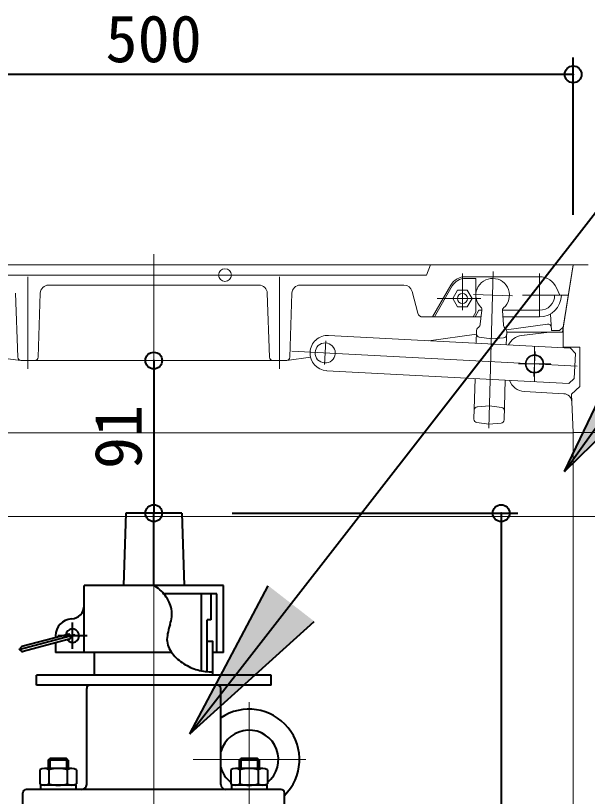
# Model space of a CAD drawing. Units: millimetres at full size, sheet at 1:20. Extents: x -5803 to 5817, y -3160 to 3160.
# Drawn here: x -2150.4 to -1809.6, y 602.2 to 1067.9 of the extents above; entities that cross this region are included whole.
import ezdxf
from ezdxf.enums import TextEntityAlignment as Align

# ---------------------------------------------------------------- set-up
doc = ezdxf.new("R2010")
doc.units = ezdxf.units.MM
doc.header["$LTSCALE"] = 20
doc.header["$PDMODE"] = 32
doc.header["$PDSIZE"] = 10
for name, color, linetype, lineweight in [('0-7_TEMP01', 3, 'Continuous', 18), ('0-9_躯体', 7, 'Continuous', 9), ('0-B_消火栓', 2, 'Continuous', 40), ('0-E_寸法', 1, 'Continuous', 40)]:
    doc.layers.add(name, color=color, linetype=linetype, lineweight=lineweight)
doc.styles.add('ＭＳ ゴシック', font='')
doc.styles.get('ＭＳ ゴシック').set_extended_font_data('MS Gothic')

msp = doc.modelspace()

# ---------------------------------------------------------------- linework, layer by layer
at = {"layer": '0-7_TEMP01'}
for p, q in [((-2068.07, 925.53), (-2068.07, 769.16)), ((-1884.07, 914.16), (-1884.07, 892.16)), ((-1865.66, 915.31), (-1868.31, 821.77)), ((-2143.07, 912.16), (-2143.07, 857.16)), ((-1993.07, 912.16), (-1993.07, 857.16)), ((-1899.08, 899.16), (-1873.07, 899.16)), ((-1877.37, 901.47), (-1854.22, 900.83)), ((-1966.25, 859.84), (-1965.51, 873.94)), ((-1815.56, 858.82), (-1985.71, 867.74)), ((-1841.46, 852.67), (-1840.67, 867.65)), ((-1841.07, 870.66), (-1841.07, 849.67)), ((-1850.59, 860.16), (-1831.41, 860.16)), ((-2399.07, 769.16), (-1737.07, 769.16)), ((-2068.07, 772.15), (-2068.07, 502.16)), ((-2068.07, 345.16), (-2068.07, 771.16)), ((-2068.06, 345.16), (-2068.06, 771.16)), ((-2011.22, 658.34), (-2011.22, 515.83)), ((-1977.49, 624.2), (-2044.63, 624.2))]:
    msp.add_line(p, q, dxfattribs=at)
at = {"layer": '0-9_躯体'}
for p, q in [((-2326.06, 919.16), (-1810.07, 919.16)), ((-1818.07, 919.16), (-2318.07, 919.16)), ((-1825.68, 919.16), (-1936.01, 919.16)), ((-1905.57, 913.16), (-1903.07, 919.16)), ((-1818.07, 919.15), (-1824.4, 879.16)), ((-1823.92, 882.16), (-1818.07, 919.16)), ((-1809.07, 919.16), (-1818.07, 919.16)), ((-1905.57, 913.16), (-2245.56, 913.16)), ((-1838.07, 914.16), (-1838.07, 888.16)), ((-1882.29, 912.16), (-1838.07, 912.16)), ((-1882.29, 911.16), (-1876.06, 911.16)), ((-1876.06, 911.16), (-1876.06, 890.94)), ((-2005.41, 907.16), (-2130.73, 907.16)), ((-1918.92, 907.16), (-1980.73, 907.16)), ((-1914.09, 903.43), (-1910.65, 890.39)), ((-1890.95, 907.16), (-1901.92, 888.16)), ((-1900.77, 888.16), (-1890.08, 906.66)), ((-1878.3, 899.16), (-1881.18, 904.16)), ((-1826.06, 901.16), (-1827.98, 905.55)), ((-2150.41, 902.33), (-2149.13, 864.09)), ((-2137, 864.09), (-2135.73, 902.33)), ((-1999.13, 864.09), (-2000.41, 902.33)), ((-1985.73, 902.33), (-1987, 864.09)), ((-1886.96, 894.16), (-1889.84, 899.16)), ((-1881.18, 894.16), (-1878.3, 899.16)), ((-1825.99, 901.16), (-1848.18, 901.16)), ((-1829.07, 901.16), (-1820.92, 901.16)), ((-1886.96, 894.16), (-1881.18, 894.16)), ((-1877.67, 888.16), (-1876.06, 890.94)), ((-1874.21, 892.16), (-1876.52, 888.16)), ((-1874.21, 892.16), (-1876.52, 888.16)), ((-1874.21, 892.16), (-1872.44, 892.16)), ((-1873.45, 883.93), (-1872.42, 892.28)), ((-1860.24, 892.16), (-1838.07, 892.16)), ((-1859.66, 883.55), (-1860.23, 891.93)), ((-1831.64, 889.86), (-1830.92, 880.16)), ((-1907.75, 888.16), (-1872.93, 888.16)), ((-1900.77, 888.16), (-1877.67, 888.16)), ((-1859.97, 888.16), (-1838.07, 888.16)), ((-1875.04, 881.49), (-1874.37, 882.12)), ((-1858.85, 881.69), (-1858.22, 881.01)), ((-1833.33, 883.87), (-1857.84, 880.44)), ((-1826.25, 880.16), (-1830.92, 880.16)), ((-1826.25, 880.15), (-1823.92, 882.16)), ((-1824.07, 870.16), (-1824.07, 881.27)), ((-2270.8, 879.4), (-2147.41, 862.17)), ((-1819.55, 869.54), (-1963.85, 877.11)), ((-1875.72, 877.94), (-1904.16, 873.98)), ((-1875.67, 880.09), (-1875.88, 872.5)), ((-1873.99, 876.17), (-1866.8, 875.17)), ((-1866.8, 875.17), (-1859.56, 875.76)), ((-1857.68, 879.59), (-1857.9, 871.56)), ((-1857.69, 879.16), (-1824.07, 879.16)), ((-1832.07, 879.16), (-1848.85, 877.06)), ((-1847.07, 877.28), (-1848.85, 877.06)), ((-1814.07, 870.16), (-1824.07, 870.16)), ((-1816.7, 866.39), (-1819.55, 869.54)), ((-1817.49, 851.41), (-1816.7, 866.39)), ((-1814.07, 870.16), (-1814.07, 846.78)), ((-1989, 862.16), (-2147.13, 862.16)), ((-1974.6, 864.15), (-1988.72, 862.17)), ((-1820.64, 848.57), (-1964.95, 856.13)), ((-1876.47, 851.5), (-1877.16, 827.23)), ((-1858.49, 850.55), (-1859.17, 826.73)), ((-1817.49, 851.41), (-1820.64, 848.57)), ((-1847.08, 843.67), (-1823.59, 842.4)), ((-1819.06, 842.16), (-1814.07, 846.78)), ((-1818.07, 819.16), (-1819.06, 842.16)), ((-1875.17, 834.59), (-1867.93, 835.19)), ((-1867.93, 835.19), (-1860.73, 834.18)), ((-1875.44, 825.2), (-1868.24, 824.19)), ((-1868.24, 824.19), (-1861, 824.78)), ((-2253.84, 819.15), (-1818.07, 819.15)), ((-1737.07, 819.16), (-1818.07, 819.16)), ((-1818.07, 819.15), (-1818.07, 769.16)), ((-2399.07, 769.16), (-2068.07, 769.16)), ((-1777.07, 769.16), (-2068.07, 769.16)), ((-1818.07, 769.16), (-1818.07, 569.15))]:
    msp.add_line(p, q, dxfattribs=at)
msp.add_lwpolyline([(-1889.84, 899.16), (-1886.96, 904.16), (-1881.18, 904.16)], dxfattribs=at)
for centre, radius in [((-2025.61, 913.16), 3.81), ((-1884.07, 899.16), 3), ((-1841.07, 860.16), 5.5), ((-1841.07, 860.16), 5.25), ((-1841.07, 860.16), 5)]:
    msp.add_circle(centre, radius, dxfattribs=at)
for centre, radius, start, end in [((-1882.29, 902.16), 10, 90, 150), ((-1882.29, 902.16), 9, 90, 150), ((-1866.07, 901.16), 10, 310.777, 225.984), ((-1838.07, 901.16), 11, 23.556, 90), ((-2130.73, 902.16), 5, 90, 178.091), ((-2005.41, 902.16), 5, 1.909, 90), ((-1980.73, 902.16), 5, 90, 178.091), ((-1918.92, 902.16), 5, 14.744, 90), ((-1838.07, 901.16), 13, 270, 0), ((-1838.07, 901.16), 9, 270, 0), ((-1907.75, 891.16), 3, 194.744, 270), ((-1874.41, 892.53), 2, 352.94, 45.984), ((-1858.23, 892.07), 2, 130.777, 183.821), ((-1873.66, 880.04), 2, 133.38, 178.38), ((-1876.43, 884.3), 3, 313.38, 352.94), ((-1856.67, 883.75), 3, 183.821, 223.381), ((-1859.67, 879.64), 2, 358.381, 43.381), ((-1833.06, 881.88), 2, 4.236, 97.945), ((-1964.39, 866.62), 10.5, 87, 177), ((-1873.72, 878.15), 2, 178.381, 262.04), ((-1859.72, 877.76), 2, 274.721, 358.381), ((-1847.61, 867.14), 10, 97.125, 154.22), ((-1965.9, 866.7), 6, 0, 355.198), ((-1964.39, 866.62), 10.5, 177, 267), ((-2147.13, 864.16), 2, 181.909, 270), ((-2139, 864.16), 2, 270, 358.091), ((-1997.13, 864.16), 2, 181.909, 270), ((-1989, 864.16), 2, 270, 358.091), ((-1846.55, 853.66), 10, 198.853, 266.907), ((-1823.86, 837.41), 5, 2.463, 86.907), ((-1875.01, 832.6), 2, 94.721, 178.38), ((-1861.02, 832.19), 2, 358.38, 82.04), ((-1875.16, 827.17), 2, 178.381, 262.04), ((-1861.16, 826.78), 2, 274.721, 358.381)]:
    msp.add_arc(centre, radius, start, end, dxfattribs=at)
at = {"layer": '0-B_消火栓'}
for p, q in [((-2084.81, 771.16), (-2086.14, 728.07)), ((-2051.31, 771.16), (-2084.81, 771.16)), ((-2068.06, 728.15), (-2068.06, 771.16)), ((-2051.31, 771.16), (-2049.98, 728.07)), ((-2051.31, 771.16), (-2049.98, 728.07)), ((-2026.56, 728.07), (-2109.56, 728.07)), ((-2109.56, 688.07), (-2109.56, 728.07)), ((-2086.14, 728.15), (-2049.98, 728.15)), ((-2026.56, 688.07), (-2026.56, 728.07)), ((-2030.56, 723.07), (-2062.11, 723.07)), ((-2039.56, 677.1), (-2039.56, 723.07)), ((-2034.01, 723.07), (-2033.81, 722.87)), ((-2033.81, 707.77), (-2033.81, 722.87)), ((-2030.56, 688.07), (-2030.56, 723.07)), ((-2116.56, 690.2), (-2116.56, 705.92)), ((-2034.01, 707.57), (-2036.31, 707.57)), ((-2036.31, 676.68), (-2036.31, 707.57)), ((-2033.81, 707.77), (-2034.01, 707.57)), ((-2119.37, 698.87), (-2146.64, 691.57)), ((-2114.93, 698.5), (-2148.44, 689.53)), ((-2118.59, 695.97), (-2145.86, 688.66)), ((-2126.56, 698.07), (-2126.56, 696.95)), ((-2107.73, 698.07), (-2125.34, 698.07)), ((-2126.56, 693.84), (-2126.56, 688.07)), ((-2057.41, 688.07), (-2126.56, 688.07)), ((-2103.31, 674.57), (-2103.31, 688.07)), ((-2032.81, 674.57), (-2032.81, 688.07)), ((-2026.56, 688.07), (-2032.81, 688.07)), ((-2138.06, 668.57), (-2138.06, 674.57)), ((-1998.06, 674.57), (-2138.06, 674.57)), ((-1998.06, 668.57), (-1998.06, 674.57)), ((-1998.06, 668.57), (-2138.06, 668.57)), ((-2108.06, 609.38), (-2108.06, 666.57)), ((-2028.06, 609.38), (-2028.06, 666.58)), ((-2131.06, 623.88), (-2130.06, 624.88)), ((-2120.06, 624.88), (-2130.06, 624.88)), ((-2130.06, 624.88), (-2130.06, 618.88)), ((-2119.06, 623.88), (-2120.06, 624.88)), ((-2120.06, 624.88), (-2120.06, 618.88)), ((-2017.22, 623.88), (-2016.22, 624.88)), ((-2006.22, 624.88), (-2016.22, 624.88)), ((-2016.22, 624.88), (-2016.22, 618.88)), ((-2005.22, 623.88), (-2006.22, 624.88)), ((-2006.22, 624.88), (-2006.22, 618.88)), ((-2119.06, 623.88), (-2131.06, 623.88)), ((-2131.06, 623.88), (-2131.06, 618.88)), ((-2119.06, 623.88), (-2119.06, 618.88)), ((-2005.22, 623.88), (-2017.22, 623.88)), ((-2017.22, 623.88), (-2017.22, 618.88)), ((-2005.22, 623.88), (-2005.22, 618.88)), ((-2136.01, 618.07), (-2136.01, 609.67)), ((-2116.85, 618.88), (-2133.28, 618.88)), ((-2130.54, 618.07), (-2130.54, 609.67)), ((-2119.59, 618.07), (-2119.59, 609.67)), ((-2114.11, 618.07), (-2114.11, 609.67)), ((-2022.17, 618.07), (-2022.17, 609.67)), ((-2003.01, 618.88), (-2019.43, 618.88)), ((-2016.69, 618.07), (-2016.69, 609.67)), ((-2005.74, 618.07), (-2005.74, 609.67)), ((-2000.27, 618.07), (-2000.27, 609.67)), ((-1992.21, 606.38), (-2144.06, 606.38)), ((-2135.56, 608.88), (-2135.56, 606.38)), ((-2114.56, 608.88), (-2135.56, 608.88)), ((-2114.56, 608.88), (-2114.56, 606.38)), ((-2021.72, 608.88), (-2021.72, 606.38)), ((-2000.72, 608.88), (-2021.72, 608.88)), ((-2000.72, 608.88), (-2000.72, 606.38)), ((-2146.06, 589.38), (-2146.06, 604.38)), ((-1990.22, 589.38), (-1990.22, 604.38))]:
    msp.add_line(p, q, dxfattribs=at)
msp.add_lwpolyline([(-2032.81, 674.57), (-2032.81, 694.57), (-2036.31, 694.57)], dxfattribs=at)
for centre, radius, start, end in [((-2080.28, 707.48), 23.95, 37.406, 59.3274), ((-2076.82, 709.74), 19.82, 11.8299, 38.2819), ((-2117.56, 716.05), 8, 273.185, 0), ((-2076.4, 711.18), 19.16, 340.4894, 7.851), ((-2116.56, 698.07), 10, 93.185, 180), ((-2026.54, 693.52), 33.73, 160.4893, 176.0285), ((-2116.56, 698.07), 4, 217.024, 172.976), ((-2118.97, 697.42), 1.5, 285, 105), ((-2046.12, 696.45), 14.07, 182.4083, 219.6681), ((-2146.25, 690.12), 1.5, 105, 285), ((-2035.71, 704.3), 27.11, 218.3958, 237.7464), ((-2033.9, 706.44), 29.89, 237.0063, 254.5462), ((-2033.8, 707.71), 31.14, 254.9956, 271.8338), ((-2106.06, 666.57), 2, 90, 180), ((-2030.06, 666.57), 2, 0, 90), ((-2011.22, 624.2), 30, 314.427, 124.152), ((-2011.22, 624.2), 17.5, 308.734, 164.233), ((-2011.22, 624.2), 17.5, 195.767, 231.265), ((-2133.28, 613.79), 5.08, 57.419, 122.581), ((-2125.06, 599.75), 19.14, 73.374, 106.626), ((-2116.85, 613.79), 5.08, 57.419, 122.581), ((-2019.43, 613.79), 5.08, 57.419, 122.581), ((-2011.22, 599.75), 19.14, 73.374, 106.626), ((-2003.01, 613.79), 5.08, 57.419, 122.581), ((-2144.06, 604.38), 2, 90, 180), ((-2133.28, 613.96), 5.08, 237.419, 302.581), ((-2125.06, 628.01), 19.14, 253.374, 286.626), ((-2116.85, 613.96), 5.08, 237.419, 302.581), ((-2111.06, 609.38), 3, 270, 0), ((-2025.06, 609.38), 3, 180, 270), ((-2019.43, 613.96), 5.08, 237.419, 302.581), ((-2011.22, 628.01), 19.14, 253.374, 286.626), ((-2003.01, 613.96), 5.08, 237.419, 302.581), ((-1992.22, 604.38), 2, 0, 90)]:
    msp.add_arc(centre, radius, start, end, dxfattribs=at)
at = {"layer": '0-E_寸法'}
for p, q in [((-1818.07, 949.16), (-1818.07, 1042.86)), ((-1818.07, 1032.86), (-2318.07, 1032.86)), ((-2046.5, 639.45), (-1748.07, 1023.41)), ((-1823.18, 795.99), (-1712.23, 951.74)), ((-1823.18, 795.99), (-1780.19, 886.27)), ((-2068.07, 862.16), (-2068.07, 771.16)), ((-1823.18, 795.99), (-1751.89, 866.12)), ((-2021.31, 771.16), (-1850.99, 771.16)), ((-1860.99, 771.16), (-1860.99, 345.16)), ((-2046.5, 639.45), (-1999.77, 727.87)), ((-2046.5, 639.45), (-1972.36, 706.56))]:
    msp.add_line(p, q, dxfattribs=at)
for p in [(-1818.07, 1032.86), (-2068.07, 862.16), (-2068.07, 771.16), (-1860.99, 771.16)]:
    msp.add_point(p, dxfattribs=at)
for points in [[(-1780.19, 886.27), (-1751.89, 866.12), (-1823.18, 795.99)], [(-1999.77, 727.87), (-1972.36, 706.56), (-2046.5, 639.45)]]:
    msp.add_solid(points, dxfattribs=at)

# ---------------------------------------------------------------- texts
at = {"layer": '0-E_寸法', "style": 'ＭＳ ゴシック'}
msp.add_text('500', height=28.15, dxfattribs=at).set_placement((-2096.86, 1031.65), align=Align.BOTTOM_LEFT)
msp.add_text('91', height=28.15, rotation=90, dxfattribs=at).set_placement((-2066.85, 797.46), align=Align.BOTTOM_LEFT)

doc.saveas('drawing.dxf')
